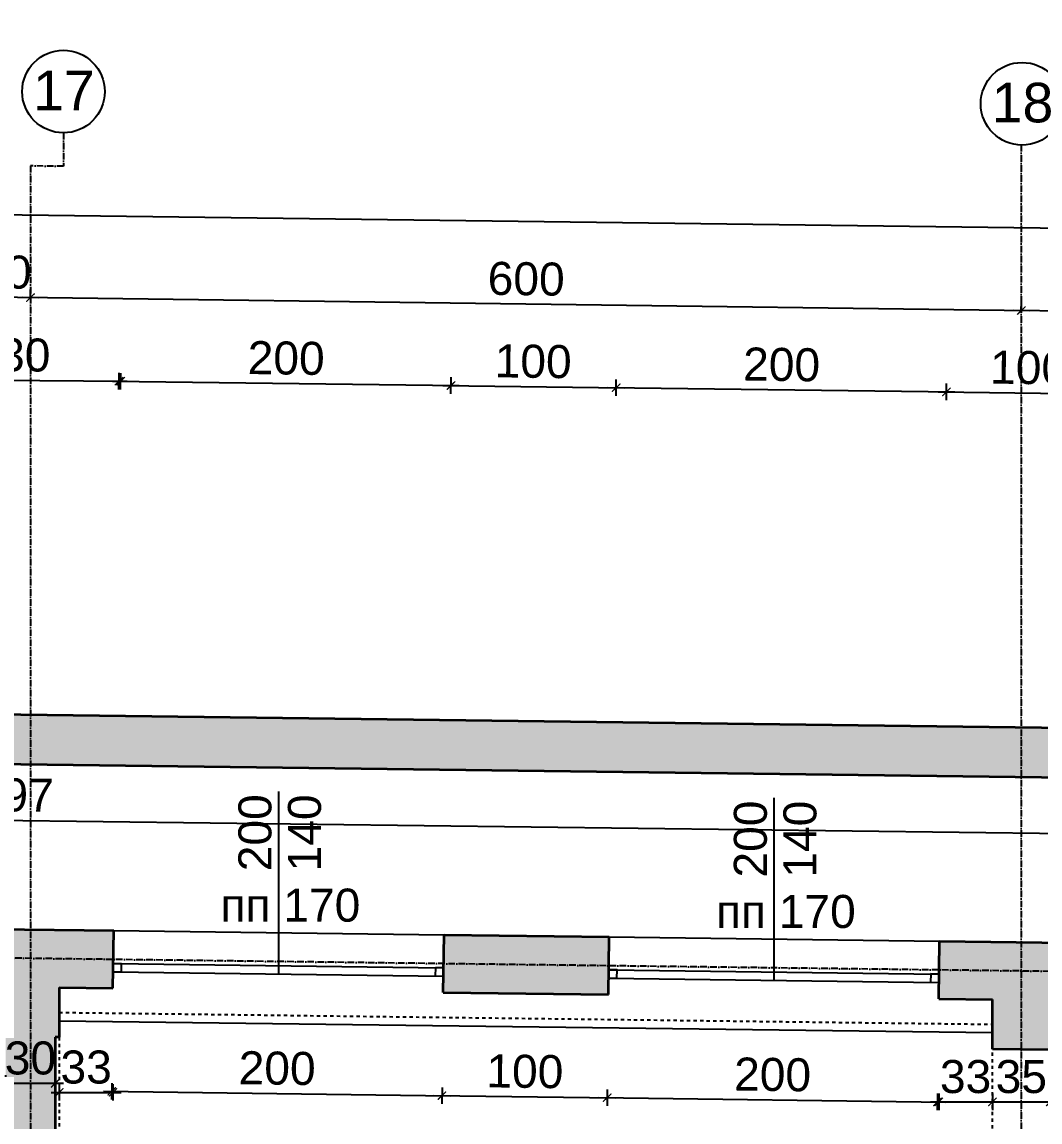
# Model space of a CAD drawing. Header units: inches. Extents: x -72385 to 39588, y -6525 to 66685.
# Drawn here: x -43530 to -42914, y 30899 to 31565 of the extents above; entities that cross this region are included whole.
import ezdxf

# ---------------------------------------------------------------- set-up
doc = ezdxf.new("R2010")
doc.units = ezdxf.units.IN
doc.header["$MEASUREMENT"] = 0
doc.linetypes.add('DashDot', pattern=[0.6, 0.4, -0.1, 0, -0.1])
doc.linetypes.add('Hidden', pattern=[0.4, 0.2, -0.2])
for name, color, linetype, lineweight in [('Изгледни линии', 253, 'Continuous', 25), ('Надписи коти външни', 252, 'Continuous', 25), ('Надписи коти вътрешни', 252, 'Continuous', 25), ('Надписи Оси', 252, 'Continuous', 25), ('Надписи прозорци', 252, 'Continuous', 25), ('Оси', 252, 'DashDot', 25), ('Прозорци', 251, 'Continuous', 25), ('Пунктир', 253, 'Hidden', 25), ('Разрезни линии', 7, 'Continuous', 35), ('Щрих стени', 254, 'Continuous', 25)]:
    doc.layers.add(name, color=color, linetype=linetype, lineweight=lineweight)
doc.styles.add('Arial Regular', font='arial.ttf')
doc.styles.get("Standard").update_dxf_attribs({"font": 'arial.ttf'})
doc.dimstyles.new('Annotative', dxfattribs={"dimscale": 0, "dimtxt": 20, "dimasz": 5, "dimexe": 5, "dimexo": 5, "dimgap": 5, "dimtad": 1, "dimdec": 0, "dimzin": 0, "dimdsep": 46, "dimtxsty": 'Standard', "dimblk": 'ARCHTICK', "dimcen": 5, "dimdle": 5, "dimadec": 0, "dimazin": 0, "dimtfac": 1, "dimtdec": 0, "dimtofl": 0, "dimtmove": 0, "dimatfit": 3, "dimldrblk": 'ARCHTICK', "dimfxl": 5, "dimfxlon": 1, "dimtolj": 1, "dimtzin": 0, "dimarcsym": 1})

# ---------------------------------------------------------------- blocks, each defined once
blk = doc.blocks.new('_ArchTick')
at = {"color": 0, "linetype": 'ByBlock', "const_width": 0.15}
blk.add_lwpolyline([(-0.5, -0.5), (0.5, 0.5)], dxfattribs=at)
blk = doc.blocks.new('*D4402')
at = {"layer": 'Defpoints', "color": 0, "ltscale": 50, "transparency": 16777216}
for p in [(-43507.34, 30980.33), (-43474.84, 30979.92), (-43474.84, 30916.92)]:
    blk.add_point(p, dxfattribs=at)
at = {"layer": 'Надписи коти вътрешни', "color": 0, "lineweight": -2, "ltscale": 50, "transparency": 16777216}
for p, q in [((-43507.34, 30921.92), (-43507.34, 30911.92)), ((-43474.84, 30921.92), (-43474.84, 30911.92)), ((-43512.34, 30916.92), (-43469.84, 30916.92))]:
    blk.add_line(p, q, dxfattribs=at)
at = {"layer": 'Надписи коти вътрешни', "color": 0, "lineweight": -2, "ltscale": 50, "transparency": 16777216, "xscale": 5, "yscale": 5, "zscale": 5, "rotation": 180}
blk.add_blockref('_ArchTick', (-43507.34, 30916.92), dxfattribs=at)
at = {"layer": 'Надписи коти вътрешни', "color": 0, "lineweight": -2, "ltscale": 50, "transparency": 16777216, "xscale": 5, "yscale": 5, "zscale": 5}
blk.add_blockref('_ArchTick', (-43474.84, 30916.92), dxfattribs=at)
at = {"layer": 'Надписи коти вътрешни', "color": 0, "ltscale": 50, "transparency": 16777216, "insert": (-43491.09, 30932.14), "char_height": 20, "attachment_point": 5}
blk.add_mtext('\\A1;33', dxfattribs=at)
blk = doc.blocks.new('*D438')
at = {"layer": 'Defpoints', "color": 0, "ltscale": 50, "transparency": 16777216}
for p in [(-43474.84, 30979.92), (-43274.84, 30977.37), (-43275.63, 30914.98)]:
    blk.add_point(p, dxfattribs=at)
at = {"layer": 'Надписи коти вътрешни', "color": 0, "lineweight": -2, "ltscale": 50, "transparency": 16777216}
for p, q in [((-43475.57, 30922.53), (-43475.7, 30912.53)), ((-43480.63, 30917.59), (-43270.63, 30914.92)), ((-43275.57, 30919.98), (-43275.7, 30909.98))]:
    blk.add_line(p, q, dxfattribs=at)
at = {"layer": 'Надписи коти вътрешни', "color": 0, "lineweight": -2, "ltscale": 50, "transparency": 16777216, "xscale": 5, "yscale": 5, "zscale": 5}
for p, rotation in [((-43475.63, 30917.53), 179.2706286525535), ((-43275.63, 30914.98), 359.2706286525535)]:
    blk.add_blockref('_ArchTick', p, dxfattribs=dict(at, rotation=rotation))
at = {"layer": 'Надписи коти вътрешни', "color": 0, "ltscale": 50, "transparency": 16777216, "insert": (-43375.44, 30931.47), "char_height": 20, "attachment_point": 5, "rotation": 359.27063}
blk.add_mtext('\\A1;200', dxfattribs=at)
blk = doc.blocks.new('*D439')
at = {"layer": 'Defpoints', "color": 0, "ltscale": 50, "transparency": 16777216}
for p in [(-43274.84, 30977.37), (-43174.84, 30976.1), (-43175.63, 30913.71)]:
    blk.add_point(p, dxfattribs=at)
at = {"layer": 'Надписи коти вътрешни', "color": 0, "lineweight": -2, "ltscale": 50, "transparency": 16777216}
for p, q in [((-43280.63, 30915.05), (-43170.63, 30913.65)), ((-43275.57, 30919.98), (-43275.7, 30909.98)), ((-43175.57, 30918.71), (-43175.7, 30908.71))]:
    blk.add_line(p, q, dxfattribs=at)
at = {"layer": 'Надписи коти вътрешни', "color": 0, "lineweight": -2, "ltscale": 50, "transparency": 16777216, "xscale": 5, "yscale": 5, "zscale": 5}
for p, rotation in [((-43275.63, 30914.98), 179.2706286525504), ((-43175.63, 30913.71), 359.2706286525504)]:
    blk.add_blockref('_ArchTick', p, dxfattribs=dict(at, rotation=rotation))
at = {"layer": 'Надписи коти вътрешни', "color": 0, "ltscale": 50, "transparency": 16777216, "insert": (-43225.44, 30929.56), "char_height": 20, "attachment_point": 5, "rotation": 359.27063}
blk.add_mtext('\\A1;100', dxfattribs=at)
blk = doc.blocks.new('*D440')
at = {"layer": 'Defpoints', "color": 0, "ltscale": 50, "transparency": 16777216}
for p in [(-43174.84, 30976.1), (-42974.84, 30973.55), (-42975.63, 30911.16)]:
    blk.add_point(p, dxfattribs=at)
at = {"layer": 'Надписи коти вътрешни', "color": 0, "lineweight": -2, "ltscale": 50, "transparency": 16777216}
for p, q in [((-43175.57, 30918.71), (-43175.7, 30908.71)), ((-42975.57, 30916.16), (-42975.7, 30906.16)), ((-43180.63, 30913.77), (-42970.63, 30911.1))]:
    blk.add_line(p, q, dxfattribs=at)
at = {"layer": 'Надписи коти вътрешни', "color": 0, "lineweight": -2, "ltscale": 50, "transparency": 16777216, "xscale": 5, "yscale": 5, "zscale": 5}
for p, rotation in [((-43175.63, 30913.71), 179.2706286525524), ((-42975.63, 30911.16), 359.2706286525524)]:
    blk.add_blockref('_ArchTick', p, dxfattribs=dict(at, rotation=rotation))
at = {"layer": 'Надписи коти вътрешни', "color": 0, "ltscale": 50, "transparency": 16777216, "insert": (-43075.44, 30927.65), "char_height": 20, "attachment_point": 5, "rotation": 359.27063}
blk.add_mtext('\\A1;200', dxfattribs=at)
blk = doc.blocks.new('*D441')
at = {"layer": 'Defpoints', "color": 0, "ltscale": 50, "transparency": 16777216}
for p in [(-42974.84, 30970.36), (-42942.34, 30970.36), (-42942.34, 30911.16)]:
    blk.add_point(p, dxfattribs=at)
at = {"layer": 'Надписи коти вътрешни', "color": 0, "lineweight": -2, "ltscale": 50, "transparency": 16777216}
for p, q in [((-42974.84, 30916.16), (-42974.84, 30906.16)), ((-42942.34, 30916.16), (-42942.34, 30906.16)), ((-42979.84, 30911.16), (-42937.34, 30911.16))]:
    blk.add_line(p, q, dxfattribs=at)
at = {"layer": 'Надписи коти вътрешни', "color": 0, "lineweight": -2, "ltscale": 50, "transparency": 16777216, "xscale": 5, "yscale": 5, "zscale": 5, "rotation": 180}
blk.add_blockref('_ArchTick', (-42974.84, 30911.16), dxfattribs=at)
at = {"layer": 'Надписи коти вътрешни', "color": 0, "lineweight": -2, "ltscale": 50, "transparency": 16777216, "xscale": 5, "yscale": 5, "zscale": 5}
blk.add_blockref('_ArchTick', (-42942.34, 30911.16), dxfattribs=at)
at = {"layer": 'Надписи коти вътрешни', "color": 0, "ltscale": 50, "transparency": 16777216, "insert": (-42958.59, 30926.38), "char_height": 20, "attachment_point": 5}
blk.add_mtext('\\A1;33', dxfattribs=at)
blk = doc.blocks.new('*D442')
at = {"layer": 'Defpoints', "color": 0, "ltscale": 50, "transparency": 16777216}
for p in [(-42942.34, 30939.94), (-42907.34, 30939.94), (-42907.34, 30911.16)]:
    blk.add_point(p, dxfattribs=at)
at = {"layer": 'Надписи коти вътрешни', "color": 0, "lineweight": -2, "ltscale": 50, "transparency": 16777216}
for p, q in [((-42942.34, 30916.16), (-42942.34, 30906.16)), ((-42907.34, 30916.16), (-42907.34, 30906.16)), ((-42947.34, 30911.16), (-42902.34, 30911.16))]:
    blk.add_line(p, q, dxfattribs=at)
at = {"layer": 'Надписи коти вътрешни', "color": 0, "lineweight": -2, "ltscale": 50, "transparency": 16777216, "xscale": 5, "yscale": 5, "zscale": 5, "rotation": 180}
blk.add_blockref('_ArchTick', (-42942.34, 30911.16), dxfattribs=at)
at = {"layer": 'Надписи коти вътрешни', "color": 0, "lineweight": -2, "ltscale": 50, "transparency": 16777216, "xscale": 5, "yscale": 5, "zscale": 5}
blk.add_blockref('_ArchTick', (-42907.34, 30911.16), dxfattribs=at)
at = {"layer": 'Надписи коти вътрешни', "color": 0, "ltscale": 50, "transparency": 16777216, "insert": (-42924.84, 30926.38), "char_height": 20, "attachment_point": 5}
blk.add_mtext('\\A1;35', dxfattribs=at)
blk = doc.blocks.new('*D2811')
at = {"layer": 'Defpoints', "color": 0, "ltscale": 50, "transparency": 16777216}
for p in [(-45939.84, 31146.31), (-41143.29, 31085.24), (-41143.72, 31051.25)]:
    blk.add_point(p, dxfattribs=at)
at = {"layer": 'Надписи коти вътрешни', "color": 0, "lineweight": -2, "ltscale": 50, "transparency": 16777216}
for p, q in [((-45940.21, 31117.31), (-45940.33, 31107.31)), ((-45945.27, 31112.38), (-41138.72, 31051.18)), ((-41143.65, 31056.25), (-41143.78, 31046.25))]:
    blk.add_line(p, q, dxfattribs=at)
at = {"layer": 'Надписи коти вътрешни', "color": 0, "lineweight": -2, "ltscale": 50, "transparency": 16777216, "xscale": 5, "yscale": 5, "zscale": 5}
for p, rotation in [((-45940.27, 31112.31), 179.2706286525472), ((-41143.72, 31051.25), 359.2706286525473)]:
    blk.add_blockref('_ArchTick', p, dxfattribs=dict(at, rotation=rotation))
at = {"layer": 'Надписи коти вътрешни', "color": 0, "ltscale": 50, "transparency": 16777216, "insert": (-43541.8, 31096.99), "char_height": 20, "attachment_point": 5, "rotation": 359.27063}
blk.add_mtext('\\A1;4797', dxfattribs=at)
blk = doc.blocks.new('*D5993')
at = {"layer": 'Defpoints', "color": 0, "ltscale": 50, "transparency": 16777216}
for p in [(-43471.2, 31347.5), (-43604.4, 31016.16), (-43474.39, 31014.91)]:
    blk.add_point(p, dxfattribs=at)
at = {"layer": 'Надписи коти външни', "color": 0, "lineweight": -2, "ltscale": 50, "transparency": 16777216}
for p, q in [((-43601.26, 31343.75), (-43601.16, 31353.74)), ((-43606.21, 31348.79), (-43466.2, 31347.45)), ((-43471.25, 31342.5), (-43471.15, 31352.5))]:
    blk.add_line(p, q, dxfattribs=at)
at = {"layer": 'Надписи коти външни', "color": 0, "lineweight": -2, "ltscale": 50, "transparency": 16777216, "xscale": 5, "yscale": 5, "zscale": 5}
for p, rotation in [((-43601.21, 31348.75), 179.4504809147373), ((-43471.2, 31347.5), 359.4504809147373)]:
    blk.add_blockref('_ArchTick', p, dxfattribs=dict(at, rotation=rotation))
at = {"layer": 'Надписи коти външни', "color": 0, "ltscale": 50, "transparency": 16777216, "insert": (-43536.06, 31363.34), "char_height": 20, "attachment_point": 5, "rotation": 359.45048}
blk.add_mtext('\\A1;130', dxfattribs=at)
blk = doc.blocks.new('*D5994')
at = {"layer": 'Defpoints', "color": 0, "ltscale": 50, "transparency": 16777216}
for p in [(-43270.17, 31344.91), (-43474.39, 31014.91), (-43274.41, 31012.37)]:
    blk.add_point(p, dxfattribs=at)
at = {"layer": 'Надписи коти външни', "color": 0, "lineweight": -2, "ltscale": 50, "transparency": 16777216}
for p, q in [((-43475.16, 31347.52), (-43265.17, 31344.84)), ((-43470.22, 31342.45), (-43470.09, 31352.45)), ((-43270.24, 31339.91), (-43270.11, 31349.91))]:
    blk.add_line(p, q, dxfattribs=at)
at = {"layer": 'Надписи коти външни', "color": 0, "lineweight": -2, "ltscale": 50, "transparency": 16777216, "xscale": 5, "yscale": 5, "zscale": 5}
for p, rotation in [((-43470.16, 31347.45), 179.2706286525485), ((-43270.17, 31344.91), 359.2706286525485)]:
    blk.add_blockref('_ArchTick', p, dxfattribs=dict(at, rotation=rotation))
at = {"layer": 'Надписи коти външни', "color": 0, "ltscale": 50, "transparency": 16777216, "insert": (-43369.97, 31361.39), "char_height": 20, "attachment_point": 5, "rotation": 359.27063}
blk.add_mtext('\\A1;200', dxfattribs=at)
blk = doc.blocks.new('*D5995')
at = {"layer": 'Defpoints', "color": 0, "ltscale": 50, "transparency": 16777216}
for p in [(-43170.16, 31343.57), (-43274.41, 31012.37), (-43174.39, 31011.09)]:
    blk.add_point(p, dxfattribs=at)
at = {"layer": 'Надписи коти външни', "color": 0, "lineweight": -2, "ltscale": 50, "transparency": 16777216}
for p, q in [((-43270.24, 31339.84), (-43270.11, 31349.84)), ((-43170.22, 31338.57), (-43170.1, 31348.57)), ((-43275.17, 31344.9), (-43165.16, 31343.5))]:
    blk.add_line(p, q, dxfattribs=at)
at = {"layer": 'Надписи коти външни', "color": 0, "lineweight": -2, "ltscale": 50, "transparency": 16777216, "xscale": 5, "yscale": 5, "zscale": 5}
for p, rotation in [((-43270.18, 31344.84), 179.270628652552), ((-43170.16, 31343.57), 359.270628652552)]:
    blk.add_blockref('_ArchTick', p, dxfattribs=dict(at, rotation=rotation))
at = {"layer": 'Надписи коти външни', "color": 0, "ltscale": 50, "transparency": 16777216, "insert": (-43220.41, 31359.42), "char_height": 20, "attachment_point": 5, "rotation": 359.27063}
blk.add_mtext('\\A1;100', dxfattribs=at)
blk = doc.blocks.new('*D5996')
at = {"layer": 'Defpoints', "color": 0, "ltscale": 50, "transparency": 16777216}
for p in [(-42970.16, 31341.02), (-43174.39, 31011.09), (-42974.39, 31008.55)]:
    blk.add_point(p, dxfattribs=at)
at = {"layer": 'Надписи коти външни', "color": 0, "lineweight": -2, "ltscale": 50, "transparency": 16777216}
for p, q in [((-43170.22, 31338.57), (-43170.1, 31348.57)), ((-43175.16, 31343.63), (-42965.16, 31340.96)), ((-42970.22, 31336.02), (-42970.1, 31346.02))]:
    blk.add_line(p, q, dxfattribs=at)
at = {"layer": 'Надписи коти външни', "color": 0, "lineweight": -2, "ltscale": 50, "transparency": 16777216, "xscale": 5, "yscale": 5, "zscale": 5}
for p, rotation in [((-43170.16, 31343.57), 179.2706286526161), ((-42970.16, 31341.02), 359.270628652616)]:
    blk.add_blockref('_ArchTick', p, dxfattribs=dict(at, rotation=rotation))
at = {"layer": 'Надписи коти външни', "color": 0, "ltscale": 50, "transparency": 16777216, "insert": (-43069.97, 31357.5), "char_height": 20, "attachment_point": 5, "rotation": 359.27063}
blk.add_mtext('\\A1;200', dxfattribs=at)
blk = doc.blocks.new('*D5997')
at = {"layer": 'Defpoints', "color": 0, "ltscale": 50, "transparency": 16777216}
for p in [(-42870.16, 31339.75), (-42974.39, 31008.55), (-42874.39, 31007.27)]:
    blk.add_point(p, dxfattribs=at)
at = {"layer": 'Надписи коти външни', "color": 0, "lineweight": -2, "ltscale": 50, "transparency": 16777216}
for p, q in [((-42975.16, 31341.08), (-42865.16, 31339.68)), ((-42970.22, 31336.02), (-42970.1, 31346.02)), ((-42870.22, 31334.75), (-42870.1, 31344.75))]:
    blk.add_line(p, q, dxfattribs=at)
at = {"layer": 'Надписи коти външни', "color": 0, "lineweight": -2, "ltscale": 50, "transparency": 16777216, "xscale": 5, "yscale": 5, "zscale": 5}
for p, rotation in [((-42970.16, 31341.02), 179.2706286524148), ((-42870.16, 31339.75), 359.2706286524149)]:
    blk.add_blockref('_ArchTick', p, dxfattribs=dict(at, rotation=rotation))
at = {"layer": 'Надписи коти външни', "color": 0, "ltscale": 50, "transparency": 16777216, "insert": (-42920.41, 31355.6), "char_height": 20, "attachment_point": 5, "rotation": 359.27063}
blk.add_mtext('\\A1;100', dxfattribs=at)
blk = doc.blocks.new('*D5972')
at = {"layer": 'Defpoints', "color": 0, "ltscale": 50, "transparency": 16777216}
for p in [(-42924.84, 31390.25), (-42924.84, 31390.25), (-42324.84, 31382.81)]:
    blk.add_point(p, dxfattribs=at)
at = {"layer": 'Надписи коти външни', "color": 0, "lineweight": -2, "ltscale": 50, "transparency": 16777216}
for p, q in [((-42924.84, 31390.25), (-42924.78, 31395.25)), ((-42319.84, 31382.75), (-42929.84, 31390.31)), ((-42324.84, 31382.81), (-42324.78, 31387.81))]:
    blk.add_line(p, q, dxfattribs=at)
at = {"layer": 'Надписи коти външни', "color": 0, "lineweight": -2, "ltscale": 50, "transparency": 16777216, "xscale": 5, "yscale": 5, "zscale": 5}
for p, rotation in [((-42924.84, 31390.25), 179.2893056029411), ((-42324.84, 31382.81), 359.2893056029411)]:
    blk.add_blockref('_ArchTick', p, dxfattribs=dict(at, rotation=rotation))
at = {"layer": 'Надписи коти външни', "color": 0, "ltscale": 50, "transparency": 16777216, "insert": (-42624.65, 31401.74), "char_height": 20, "attachment_point": 5, "rotation": 359.28931}
blk.add_mtext('\\A1;600', dxfattribs=at)
blk = doc.blocks.new('*D5973')
at = {"layer": 'Defpoints', "color": 0, "ltscale": 50, "transparency": 16777216}
for p in [(-43524.84, 31398.09), (-43524.84, 31398.09), (-42924.84, 31390.25)]:
    blk.add_point(p, dxfattribs=at)
at = {"layer": 'Надписи коти външни', "color": 0, "lineweight": -2, "ltscale": 50, "transparency": 16777216}
for p, q in [((-43524.84, 31398.09), (-43524.77, 31403.09)), ((-42919.84, 31390.19), (-43529.84, 31398.15)), ((-42924.84, 31390.25), (-42924.77, 31395.25))]:
    blk.add_line(p, q, dxfattribs=at)
at = {"layer": 'Надписи коти външни', "color": 0, "lineweight": -2, "ltscale": 50, "transparency": 16777216, "xscale": 5, "yscale": 5, "zscale": 5}
for p, rotation in [((-43524.84, 31398.09), 179.2519518571619), ((-42924.84, 31390.25), 359.2519518571619)]:
    blk.add_blockref('_ArchTick', p, dxfattribs=dict(at, rotation=rotation))
at = {"layer": 'Надписи коти външни', "color": 0, "ltscale": 50, "transparency": 16777216, "insert": (-43224.64, 31409.38), "char_height": 20, "attachment_point": 5, "rotation": 359.25195}
blk.add_mtext('\\A1;600', dxfattribs=at)
blk = doc.blocks.new('*D5974')
at = {"layer": 'Defpoints', "color": 0, "ltscale": 50, "transparency": 16777216}
for p in [(-43554.84, 31398.47), (-43554.84, 31398.47), (-43524.84, 31398.09)]:
    blk.add_point(p, dxfattribs=at)
at = {"layer": 'Надписи коти външни', "color": 0, "lineweight": -2, "ltscale": 50, "transparency": 16777216}
for p, q in [((-43554.84, 31398.47), (-43554.77, 31403.47)), ((-43524.84, 31398.09), (-43524.77, 31403.09)), ((-43519.84, 31398.02), (-43559.84, 31398.53))]:
    blk.add_line(p, q, dxfattribs=at)
at = {"layer": 'Надписи коти външни', "color": 0, "lineweight": -2, "ltscale": 50, "transparency": 16777216, "xscale": 5, "yscale": 5, "zscale": 5}
for p, rotation in [((-43554.84, 31398.47), 179.2706286525185), ((-43524.84, 31398.09), 359.2706286525184)]:
    blk.add_blockref('_ArchTick', p, dxfattribs=dict(at, rotation=rotation))
at = {"layer": 'Надписи коти външни', "color": 0, "ltscale": 50, "transparency": 16777216, "insert": (-43539.64, 31413.49), "char_height": 20, "attachment_point": 5, "rotation": 359.27063}
blk.add_mtext('\\A1;30', dxfattribs=at)
blk = doc.blocks.new('*D5961')
at = {"layer": 'Defpoints', "color": 0, "ltscale": 50, "transparency": 16777216}
for p in [(-40216.83, 31405.98), (-52317.34, 31127.49), (-40222.34, 30973.51)]:
    blk.add_point(p, dxfattribs=at)
at = {"layer": 'Надписи коти външни', "color": 0, "lineweight": -2, "ltscale": 50, "transparency": 16777216}
for p, q in [((-52316.83, 31560.02), (-40211.83, 31405.91)), ((-52311.9, 31554.95), (-52311.77, 31564.95)), ((-40216.9, 31400.98), (-40216.77, 31410.98))]:
    blk.add_line(p, q, dxfattribs=at)
at = {"layer": 'Надписи коти външни', "color": 0, "lineweight": -2, "ltscale": 50, "transparency": 16777216, "xscale": 5, "yscale": 5, "zscale": 5}
for p, rotation in [((-52311.83, 31559.95), 179.2706286525472), ((-40216.83, 31405.98), 359.2706286525473)]:
    blk.add_blockref('_ArchTick', p, dxfattribs=dict(at, rotation=rotation))
at = {"layer": 'Надписи коти външни', "color": 0, "ltscale": 50, "transparency": 16777216, "insert": (-46264.14, 31498.18), "char_height": 20, "attachment_point": 5, "rotation": 359.27063}
blk.add_mtext('\\A1;12095', dxfattribs=at)
blk = doc.blocks.new('*D7201')
at = {"layer": 'Defpoints', "color": 0, "ltscale": 10, "transparency": 16777216}
for p in [(-43539.84, 30934.36), (-43509.84, 30934.36), (-43509.84, 30922.41)]:
    blk.add_point(p, dxfattribs=at)
at = {"layer": 'Надписи коти вътрешни', "color": 0, "lineweight": -2, "ltscale": 10, "transparency": 16777216}
for p, q in [((-43539.84, 30927.41), (-43539.84, 30917.41)), ((-43509.84, 30927.41), (-43509.84, 30917.41)), ((-43544.84, 30922.41), (-43504.84, 30922.41))]:
    blk.add_line(p, q, dxfattribs=at)
at = {"layer": 'Надписи коти вътрешни', "color": 0, "lineweight": -2, "ltscale": 10, "transparency": 16777216, "xscale": 5, "yscale": 5, "zscale": 5, "rotation": 180}
blk.add_blockref('_ArchTick', (-43539.84, 30922.41), dxfattribs=at)
at = {"layer": 'Надписи коти вътрешни', "color": 0, "lineweight": -2, "ltscale": 10, "transparency": 16777216, "xscale": 5, "yscale": 5, "zscale": 5}
blk.add_blockref('_ArchTick', (-43509.84, 30922.41), dxfattribs=at)
at = {"layer": 'Надписи коти вътрешни', "color": 0, "ltscale": 10, "transparency": 16777216, "insert": (-43524.84, 30937.63), "char_height": 20, "attachment_point": 5}
blk.add_mtext('\\A1;30', dxfattribs=at)

msp = doc.modelspace()

# ---------------------------------------------------------------- hatches: boundary and pattern name
at = {"layer": 'Щрих стени', "ltscale": 10}
h = msp.add_hatch(color=256, dxfattribs=at)
h.dxf.hatch_style = 1
h.paths.add_polyline_path([(-41113.29, 29149.71), (-41143.29, 29150.09), (-41143.29, 29050.08), (-41709.18, 29057.28), (-41712.31, 29157.33), (-41742.34, 29157.71), (-41739.21, 29057.67), (-45922.34, 29110.92), (-45922.34, 29210.93), (-45952.34, 29211.31), (-45952.34, 29081.3), (-41113.29, 29019.7)])
h.paths.add_polyline_path([(-41113.29, 31114.87), (-45969.84, 31176.69), (-45969.84, 31066.68), (-45939.84, 31066.3), (-45939.84, 31146.31), (-41143.29, 31085.24), (-41143.29, 30985.24), (-41113.29, 30984.85)])
h.paths.add_polyline_path([(-40092.34, 30394.93), (-40222.34, 30396.59), (-40222.34, 30366.59), (-40122.34, 30365.31), (-40122.34, 29435.26), (-40222.34, 29436.54), (-40222.34, 29406.53), (-40092.34, 29404.88)])
h = msp.add_hatch(color=256, dxfattribs=at)
h.dxf.hatch_style = 1
h.paths.add_polyline_path([(-45774.39, 31044.19), (-45834.39, 31044.96), (-45834.84, 31009.96), (-45774.84, 31009.2)])
h.paths.add_polyline_path([(-45624.39, 31042.28), (-45684.39, 31043.05), (-45684.84, 31008.05), (-45672.34, 31007.89), (-45672.34, 30987.89), (-45637.34, 30987.44), (-45637.34, 31007.45), (-45624.84, 31007.29)])
h.paths.add_polyline_path([(-45474.39, 31040.37), (-45534.39, 31041.14), (-45534.84, 31006.14), (-45474.84, 31005.38)])
h.paths.add_polyline_path([(-45304.39, 31038.21), (-45384.39, 31039.23), (-45384.84, 31004.23), (-45372.34, 31004.07), (-45372.34, 30974.07), (-45369.84, 30974.04), (-45369.84, 30964), (-45339.84, 30964), (-45339.84, 30973.66), (-45337.34, 30973.62), (-45337.34, 31003.63), (-45304.84, 31003.21)])
h.paths.add_polyline_path([(-45189.46, 30441.7), (-45314.84, 30443.3), (-45314.84, 30468.3), (-45339.84, 30468.62), (-45339.84, 30514), (-45369.84, 30514), (-45369.84, 30444), (-45434.84, 30444.82), (-45434.84, 30414.82), (-45369.84, 30413.99), (-45369.84, 30264.52), (-45339.84, 30264.52), (-45339.84, 30413.61), (-45189.84, 30411.7)])
h.paths.add_polyline_path([(-45014.46, 30439.47), (-45039.84, 30439.79), (-45039.84, 30999.84), (-45004.84, 30999.39), (-45004.39, 31034.39), (-45104.39, 31035.66), (-45104.84, 31000.67), (-45069.84, 31000.22), (-45069.84, 30440.18), (-45089.46, 30440.43), (-45089.84, 30410.43), (-45014.84, 30409.47)])
h.paths.add_polyline_path([(-44696.08, 30435.42), (-44722.34, 30435.75), (-44722.34, 30465.75), (-44787.34, 30466.58), (-44787.34, 30436.58), (-44914.46, 30438.2), (-44914.84, 30408.2), (-44787.34, 30406.58), (-44787.34, 30376.57), (-44722.34, 30375.75), (-44722.34, 30405.75), (-44696.46, 30405.42)])
h.paths.add_polyline_path([(-44414.46, 30431.83), (-44439.84, 30432.16), (-44439.84, 30502.2), (-44469.84, 30502.2), (-44469.84, 30432.54), (-44496.1, 30432.87), (-44496.48, 30402.87), (-44414.84, 30401.84)])
h.paths.add_polyline_path([(-44139.84, 30428.34), (-44314.46, 30430.56), (-44314.84, 30400.56), (-44184.84, 30398.91), (-44184.84, 30363.9), (-44169.84, 30363.71), (-44169.84, 30353.31), (-44139.84, 30353.31)])
h.paths.add_polyline_path([(-44439.84, 30762.2), (-44469.84, 30762.2), (-44469.84, 30732.2), (-44439.84, 30732.2)])
h.paths.add_polyline_path([(-44404.39, 31026.75), (-44504.39, 31028.03), (-44504.84, 30993.03), (-44469.84, 30992.58), (-44469.84, 30992.2), (-44439.84, 30992.2), (-44404.84, 30991.76)])
h.paths.add_polyline_path([(-44704.39, 31030.57), (-44804.39, 31031.84), (-44804.84, 30996.85), (-44772.34, 30996.43), (-44772.34, 30965.99), (-44737.34, 30965.99), (-44737.34, 30995.99), (-44704.84, 30995.57)])
h.paths.add_polyline_path([(-44104.39, 31022.93), (-44204.39, 31024.21), (-44204.84, 30989.21), (-44172.34, 30988.8), (-44172.34, 30958.79), (-44137.34, 30958.35), (-44137.34, 30988.35), (-44104.84, 30987.94)])
h.paths.add_polyline_path([(-43804.39, 31019.11), (-43904.39, 31020.39), (-43904.84, 30985.39), (-43804.84, 30984.12)])
h.paths.add_polyline_path([(-43507.34, 30980.33), (-43474.84, 30979.92), (-43474.39, 31014.91), (-43604.39, 31016.57), (-43604.84, 30981.57), (-43572.34, 30981.16), (-43572.34, 30951.15), (-43539.84, 30950.74), (-43539.84, 30450.7), (-43572.34, 30451.11), (-43572.34, 30361.11), (-43507.34, 30360.28), (-43507.34, 30390.28), (-42957.34, 30383.28), (-42957.34, 30353.28), (-42892.34, 30352.45), (-42892.34, 30382.45), (-42357.34, 30375.64), (-42357.34, 30345.64), (-42292.34, 30344.81), (-42292.34, 30374.81), (-41757.34, 30368), (-41757.34, 30338), (-41739.84, 30337.78), (-41739.84, 30157.76), (-41709.84, 30157.76), (-41709.84, 30337.4), (-41692.34, 30337.17), (-41692.34, 30367.18), (-41649.84, 30366.63), (-41649.46, 30396.63), (-41692.34, 30397.18), (-41692.34, 30427.18), (-41707.34, 30427.37), (-41707.34, 30457.37), (-41742.34, 30457.82), (-41742.34, 30427.82), (-41782.34, 30428.33), (-41782.34, 30398.32), (-42292.34, 30404.82), (-42292.34, 30434.82), (-42357.34, 30435.65), (-42357.34, 30405.64), (-42892.34, 30412.46), (-42892.34, 30442.46), (-42982.34, 30443.6), (-42982.34, 30413.6), (-43507.34, 30420.28), (-43507.34, 30450.29), (-43509.84, 30450.32), (-43509.84, 30950.36), (-43507.34, 30950.33)])
h.paths.add_polyline_path([(-44139.84, 30123.31), (-44169.84, 30123.31), (-44169.84, 30093.31), (-44139.84, 30093.31)])
h.paths.add_polyline_path([(-44139.84, 29863.31), (-44169.84, 29863.31), (-44169.84, 29851.36), (-44184.84, 29851.55), (-44184.84, 29796.55), (-44204.84, 29796.8), (-44204.84, 29761.8), (-44169.84, 29761.36), (-44139.84, 29761.36)])
h.paths.add_polyline_path([(-44722.34, 29858.4), (-44787.34, 29859.22), (-44787.34, 29769.22), (-44722.34, 29768.39)])
h.paths.add_polyline_path([(-44139.84, 29531.36), (-44169.84, 29531.36), (-44169.84, 29501.36), (-44139.84, 29501.36)])
h.paths.add_polyline_path([(-44104.84, 29222.79), (-44137.34, 29223.21), (-44137.34, 29253.21), (-44139.84, 29253.24), (-44139.84, 29271.36), (-44169.84, 29271.36), (-44169.84, 29253.62), (-44172.34, 29253.66), (-44172.34, 29223.65), (-44204.84, 29224.07), (-44205.28, 29189.07), (-44105.28, 29187.8)])
h.paths.add_polyline_path([(-44404.84, 29226.61), (-44504.84, 29227.89), (-44505.28, 29192.89), (-44405.28, 29191.62)])
h.paths.add_polyline_path([(-44704.84, 29230.43), (-44737.34, 29230.85), (-44737.34, 29260.85), (-44772.34, 29261.29), (-44772.34, 29231.29), (-44804.84, 29231.7), (-44805.28, 29196.71), (-44705.28, 29195.43)])
h.paths.add_polyline_path([(-45004.84, 29234.25), (-45104.84, 29235.52), (-45105.28, 29200.53), (-45005.28, 29199.25)])
h = msp.add_hatch(color=256, dxfattribs=at)
h.dxf.hatch_style = 1
h.paths.add_polyline_path([(-43174.39, 31011.09), (-43274.39, 31012.37), (-43274.84, 30977.37), (-43174.84, 30976.1)])
h.paths.add_polyline_path([(-42874.39, 31007.27), (-42974.39, 31008.55), (-42974.84, 30973.55), (-42942.34, 30973.14), (-42942.34, 30943.13), (-42907.34, 30942.69), (-42907.34, 30972.69), (-42874.84, 30972.28)])
h.paths.add_polyline_path([(-42574.39, 31003.46), (-42674.39, 31004.73), (-42674.84, 30969.73), (-42574.84, 30968.46)])
h.paths.add_polyline_path([(-42274.39, 30999.64), (-42374.39, 31000.91), (-42374.84, 30965.91), (-42342.34, 30965.5), (-42342.34, 30935.5), (-42307.34, 30935.05), (-42307.34, 30965.05), (-42274.84, 30964.64)])
h.paths.add_polyline_path([(-41974.39, 30995.82), (-42074.39, 30997.09), (-42074.84, 30962.09), (-41974.84, 30960.82)])
h.paths.add_polyline_path([(-41674.39, 30992), (-41774.39, 30993.27), (-41774.84, 30958.27), (-41742.34, 30957.86), (-41742.34, 30927.86), (-41739.84, 30927.83), (-41739.84, 30572.8), (-41539.84, 30570.25), (-41539.84, 30395.24), (-41549.46, 30395.36), (-41549.84, 30365.36), (-41499.84, 30364.73), (-41499.46, 30394.72), (-41509.84, 30394.85), (-41509.84, 30599.87), (-41709.84, 30602.42), (-41709.84, 30927.44), (-41707.34, 30927.41), (-41707.34, 30957.41), (-41674.84, 30957)])
h.paths.add_polyline_path([(-41374.39, 30988.18), (-41474.39, 30989.45), (-41474.84, 30954.45), (-41374.84, 30953.18)])
h.paths.add_polyline_path([(-40222.34, 30973.51), (-41174.39, 30985.63), (-41175.03, 30935.64), (-41157.34, 30935.41), (-41157.34, 30925.41), (-41092.34, 30924.58), (-41092.34, 30934.58), (-40712.34, 30929.75), (-40712.34, 30919.75), (-40622.34, 30918.6), (-40622.34, 30928.6), (-40272.34, 30924.15), (-40272.34, 30379.1), (-40602.34, 30383.3), (-40602.34, 30413.3), (-40712.34, 30414.7), (-40712.34, 30384.7), (-41092.34, 30389.54), (-41092.34, 30419.54), (-41157.34, 30420.37), (-41157.34, 30390.37), (-41399.46, 30393.45), (-41399.84, 30363.45), (-41157.34, 30360.37), (-41157.34, 30329.76), (-41092.34, 30329.76), (-41092.34, 30359.54), (-40759.84, 30355.3), (-40759.84, 30345.3), (-40747.34, 30345.3), (-40747.34, 30355.15), (-40607.34, 30353.36), (-40607.34, 30333.36), (-40594.84, 30333.36), (-40594.84, 30353.2), (-40272.34, 30349.1), (-40272.34, 30316.59), (-40222.34, 30316.59)])
h.paths.add_polyline_path([(-40747.34, 30207.63), (-40607.34, 30205.85), (-40607.34, 29910.83), (-40617.18, 29910.95), (-40617.34, 29898.45), (-40607.34, 29898.33), (-40607.34, 29888.33), (-40594.84, 29888.33), (-40594.84, 30048.18), (-40272.34, 30044.07), (-40272.34, 30014.06), (-40222.34, 30014.06), (-40222.34, 30106.59), (-40272.34, 30106.59), (-40272.34, 30074.07), (-40594.84, 30078.18), (-40594.84, 30253.36), (-40607.34, 30253.36), (-40607.34, 30218.35), (-40747.34, 30220.13), (-40747.34, 30245.3), (-40759.84, 30245.3), (-40759.84, 30080.28), (-41109.84, 30084.74), (-41109.84, 30229.75), (-41139.84, 30229.75), (-41139.84, 29935.11), (-41109.84, 29935.11), (-41109.84, 30054.73), (-40759.84, 30050.28), (-40759.84, 29890.27), (-40747.34, 29890.27), (-40747.34, 29900.11), (-40707.34, 29899.6), (-40707.18, 29912.1), (-40747.34, 29912.61)])
h.paths.add_polyline_path([(-40222.34, 29804.06), (-40272.34, 29804.06), (-40272.34, 29774.05), (-40462.34, 29776.47), (-40462.34, 29796.47), (-40492.34, 29796.85), (-40492.34, 29776.85), (-40594.84, 29778.16), (-40594.84, 29788.32), (-40607.34, 29788.32), (-40607.34, 29778.32), (-40647.34, 29778.83), (-40647.34, 29798.83), (-40717.34, 29799.72), (-40717.34, 29779.72), (-40747.34, 29780.1), (-40747.34, 29800.26), (-40759.84, 29800.26), (-40759.84, 29780.26), (-41092.34, 29784.49), (-41092.34, 29812.18), (-41109.84, 29812.41), (-41109.84, 29835.1), (-41139.84, 29835.1), (-41139.84, 29812.79), (-41157.34, 29813.01), (-41157.34, 29723), (-41092.34, 29722.18), (-41092.34, 29754.49), (-40407.34, 29745.77), (-40407.34, 29605.76), (-40949.84, 29612.66), (-40949.84, 29490.36), (-41569.46, 29498.25), (-41569.84, 29468.25), (-40949.84, 29460.36), (-40949.84, 29362.64), (-40919.84, 29362.64), (-40919.84, 29582.28), (-40377.34, 29575.37), (-40377.34, 29745.39), (-40272.34, 29744.05), (-40272.34, 29439.02), (-40829.84, 29446.12), (-40829.84, 29396.12), (-40769.84, 29395.35), (-40769.84, 29415.36), (-40272.34, 29409.02), (-40272.34, 29189), (-40919.84, 29197.25), (-40919.84, 29272.64), (-40949.84, 29272.64), (-40949.84, 29197.63), (-41174.65, 29200.49), (-41175.28, 29150.5), (-40222.34, 29138.36)])
h.paths.add_polyline_path([(-41374.84, 29188.04), (-41474.84, 29189.31), (-41475.28, 29154.31), (-41375.28, 29153.04)], flags=17)

# ---------------------------------------------------------------- linework, layer by layer
at = {"layer": 'Изгледни линии', "ltscale": 50}
for p, q in [((-43474.39, 31014.91), (-43274.41, 31012.37)), ((-43174.39, 31011.09), (-42974.41, 31008.55)), ((-43507.34, 30960.33), (-42942.34, 30953.14))]:
    msp.add_line(p, q, dxfattribs=at)
at = {"layer": 'Надписи Оси', "ltscale": 50}
for centre in [(-43504.85, 31522.84), (-42924.4, 31515.46)]:
    msp.add_circle(centre, 25, dxfattribs=at)
at = {"layer": 'Надписи прозорци', "ltscale": 50}
for p, q in [((-43374.4, 30988.64), (-43374.4, 31099.1)), ((-43074.4, 30984.82), (-43074.4, 31095.28))]:
    msp.add_line(p, q, dxfattribs=at)
at = {"layer": 'Оси', "ltscale": 10}
for p, q in [((-42924.84, 31490.46), (-42924.84, 28690.23)), ((-39839.84, 30951.14), (-52799.84, 31116.13))]:
    msp.add_line(p, q, dxfattribs=at)
msp.add_lwpolyline([(-43504.85, 31497.84), (-43504.85, 31477.58), (-43524.84, 31477.84), (-43524.84, 28718.12), (-43504.84, 28717.87), (-43504.84, 28697.61)], dxfattribs=at)
at = {"layer": 'Прозорци', "ltscale": 50}
for p, q in [((-43474.65, 30994.91), (-43274.66, 30992.37)), ((-43474.71, 30989.92), (-43274.73, 30987.37)), ((-43174.65, 30991.1), (-42974.66, 30988.55)), ((-43174.71, 30986.1), (-42974.73, 30983.55))]:
    msp.add_line(p, q, dxfattribs=at)
for points in [[(-43474.71, 30989.92), (-43469.71, 30989.85), (-43469.65, 30994.85), (-43474.65, 30994.91), (-43474.71, 30989.92)], [(-43279.73, 30987.43), (-43274.73, 30987.37), (-43274.66, 30992.37), (-43279.66, 30992.43), (-43279.73, 30987.43)], [(-43174.71, 30986.1), (-43169.71, 30986.03), (-43169.65, 30991.03), (-43174.65, 30991.1), (-43174.71, 30986.1)], [(-42979.73, 30983.61), (-42974.73, 30983.55), (-42974.66, 30988.55), (-42979.66, 30988.61), (-42979.73, 30983.61)]]:
    msp.add_lwpolyline(points, dxfattribs=at)
at = {"layer": 'Пунктир', "ltscale": 10}
for p, q in [((-43507.34, 30965.33), (-42942.34, 30958.14)), ((-43507.34, 30950.33), (-43507.34, 30450.29)), ((-42942.34, 30443.09), (-42942.34, 30943.13))]:
    msp.add_line(p, q, dxfattribs=at)
at = {"layer": 'Разрезни линии', "ltscale": 50}
for p, q in [((-45969.84, 31176.69), (-41113.29, 31114.87)), ((-45939.84, 31146.31), (-41143.29, 31085.24)), ((-43604.39, 31016.57), (-43474.39, 31014.91)), ((-43474.84, 30979.92), (-43474.39, 31014.91)), ((-43274.84, 30977.37), (-43274.39, 31012.37)), ((-43274.39, 31012.37), (-43174.39, 31011.09)), ((-43174.84, 30976.1), (-43174.39, 31011.09)), ((-42974.84, 30973.55), (-42974.39, 31008.55)), ((-42974.39, 31008.55), (-42874.39, 31007.27)), ((-43507.34, 30980.33), (-43507.34, 30950.33)), ((-43507.34, 30980.33), (-43474.84, 30979.92)), ((-43274.84, 30977.37), (-43174.84, 30976.1)), ((-42974.84, 30973.55), (-42942.34, 30973.14)), ((-42942.34, 30943.13), (-42942.34, 30973.14)), ((-43509.84, 30950.36), (-43509.84, 30450.32)), ((-43507.34, 30950.33), (-43509.84, 30950.36)), ((-42907.34, 30942.69), (-42942.34, 30943.13))]:
    msp.add_line(p, q, dxfattribs=at)

# ---------------------------------------------------------------- texts
at = {"layer": 'Надписи Оси', "ltscale": 100, "char_height": 24, "width": 27.2128, "attachment_point": 1, "style": 'Arial Regular'}
for s, insert in [('\\pxqc;17', (-43518.17, 31535.56)), ('\\pxqc;18', (-42937.72, 31528.17))]:
    msp.add_mtext(s, dxfattribs=dict(at, insert=insert))
at = {"layer": 'Надписи прозорци', "ltscale": 100, "char_height": 20, "width": 180.4891, "attachment_point": 1, "rotation": 90, "style": 'Arial Regular'}
for s, insert in [('200', (-43398.91, 31050.81)), ('140', (-43368.91, 31050.73)), ('200', (-43098.91, 31046.99)), ('140', (-43068.91, 31046.91))]:
    msp.add_mtext(s, dxfattribs=dict(at, insert=insert))
at = {"layer": 'Надписи прозорци', "ltscale": 100, "char_height": 20, "width": 180.4891, "attachment_point": 1, "style": 'Arial Regular'}
for insert in [(-43409.71, 31040.29), (-43109.71, 31036.47)]:
    msp.add_mtext('пп 170', dxfattribs=dict(at, insert=insert))

# ---------------------------------------------------------------- dimensions: what is measured, and where the dimension line sits
at = {"layer": 'Надписи коти външни', "ltscale": 50}
dim = msp.add_aligned_dim(p1=(-52317.34, 31127.49), p2=(-40222.34, 30973.51), distance=432.5, text='12095', dimstyle='Annotative', override={"dimscale": 0, "dimtix": 0, "dimtofl": 0, "dimtmove": 0, "dimatfit": 3}, dxfattribs=at)
dim.commit()
dim.dimension.update_dxf_attribs({"geometry": '*D5961', "text_midpoint": (-46264.14, 31498.18)})
for base, p1, p2, angle, picture, middle in [((-43554.84, 31398.47), (-43524.84, 31398.09), (-43554.84, 31398.47), 179.27063, '*D5974', (-43539.84, 31398.28)), ((-43170.16, 31343.57), (-43274.41, 31012.37), (-43174.39, 31011.09), 359.27063, '*D5995', (-43220.6, 31344.21)), ((-42870.16, 31339.75), (-42974.39, 31008.55), (-42874.39, 31007.27), 359.27063, '*D5997', (-42920.6, 31340.39))]:
    dim = msp.add_linear_dim(base=base, p1=p1, p2=p2, angle=angle, dimstyle='Annotative', override={"dimscale": 0, "dimtix": 0, "dimtofl": 0, "dimtmove": 0, "dimatfit": 3}, dxfattribs=at)
    dim.commit()
    dim.dimension.update_dxf_attribs({"geometry": picture, "text_midpoint": middle, "dimtype": 129})
for p1, p2, distance, picture, middle in [((-42924.84, 31390.25), (-43524.84, 31398.09), 0, '*D5973', (-43224.64, 31409.38)), ((-42324.84, 31382.81), (-42924.84, 31390.25), 0, '*D5972', (-42624.65, 31401.74)), ((-43604.4, 31016.16), (-43474.39, 31014.91), 332.6, '*D5993', (-43536.06, 31363.34)), ((-43474.39, 31014.91), (-43274.41, 31012.37), 332.57, '*D5994', (-43369.97, 31361.39)), ((-43174.39, 31011.09), (-42974.39, 31008.55), 332.5, '*D5996', (-43069.97, 31357.5))]:
    dim = msp.add_aligned_dim(p1=p1, p2=p2, distance=distance, dimstyle='Annotative', override={"dimscale": 0, "dimtix": 0, "dimtofl": 0, "dimtmove": 0, "dimatfit": 3}, dxfattribs=at)
    dim.commit()
    dim.dimension.update_dxf_attribs({"geometry": picture, "text_midpoint": middle})
at = {"layer": 'Надписи коти вътрешни', "ltscale": 50}
for p1, p2, distance, picture, middle in [((-45939.84, 31146.31), (-41143.29, 31085.24), -34, '*D2811', (-43541.8, 31096.99)), ((-43474.84, 30979.92), (-43274.84, 30977.37), -62.39, '*D438', (-43375.44, 30931.47)), ((-43274.84, 30977.37), (-43174.84, 30976.1), -62.39, '*D439', (-43225.44, 30929.56)), ((-43174.84, 30976.1), (-42974.84, 30973.55), -62.39, '*D440', (-43075.44, 30927.65))]:
    dim = msp.add_aligned_dim(p1=p1, p2=p2, distance=distance, dimstyle='Annotative', override={"dimscale": 0, "dimtix": 0, "dimtofl": 0, "dimtmove": 0, "dimatfit": 3}, dxfattribs=at)
    dim.commit()
    dim.dimension.update_dxf_attribs({"geometry": picture, "text_midpoint": middle})
for base, p1, p2, picture, middle in [((-43474.83731907, 30916.92490963), (-43507.33731907, 30980.32978663), (-43474.83731907, 30979.91604151), '*D4402', (-43491.08731907, 30916.92490963)), ((-42942.33731907, 30911.16297218), (-42974.83731907, 30970.36088891), (-42942.33731907, 30970.36088891), '*D441', (-42958.58731907, 30911.16297218)), ((-42907.34, 30911.16), (-42942.34, 30939.94), (-42907.34, 30939.94), '*D442', (-42924.84, 30911.16))]:
    dim = msp.add_linear_dim(base=base, p1=p1, p2=p2, dimstyle='Annotative', override={"dimscale": 0, "dimtix": 0, "dimtofl": 0, "dimtmove": 0, "dimatfit": 3}, dxfattribs=at)
    dim.commit()
    dim.dimension.update_dxf_attribs({"geometry": picture, "text_midpoint": middle, "dimtype": 128})
at = {"layer": 'Надписи коти вътрешни', "ltscale": 10}
dim = msp.add_linear_dim(base=(-43509.84, 30922.41), p1=(-43539.84, 30934.36), p2=(-43509.84, 30934.36), angle=0, dimstyle='Annotative', override={"dimscale": 0, "dimtix": 0, "dimtofl": 0, "dimtmove": 0, "dimatfit": 3}, dxfattribs=at)
dim.commit()
dim.dimension.update_dxf_attribs({"geometry": '*D7201', "text_midpoint": (-43524.84, 30922.41), "dimtype": 129})

doc.saveas('drawing.dxf')
